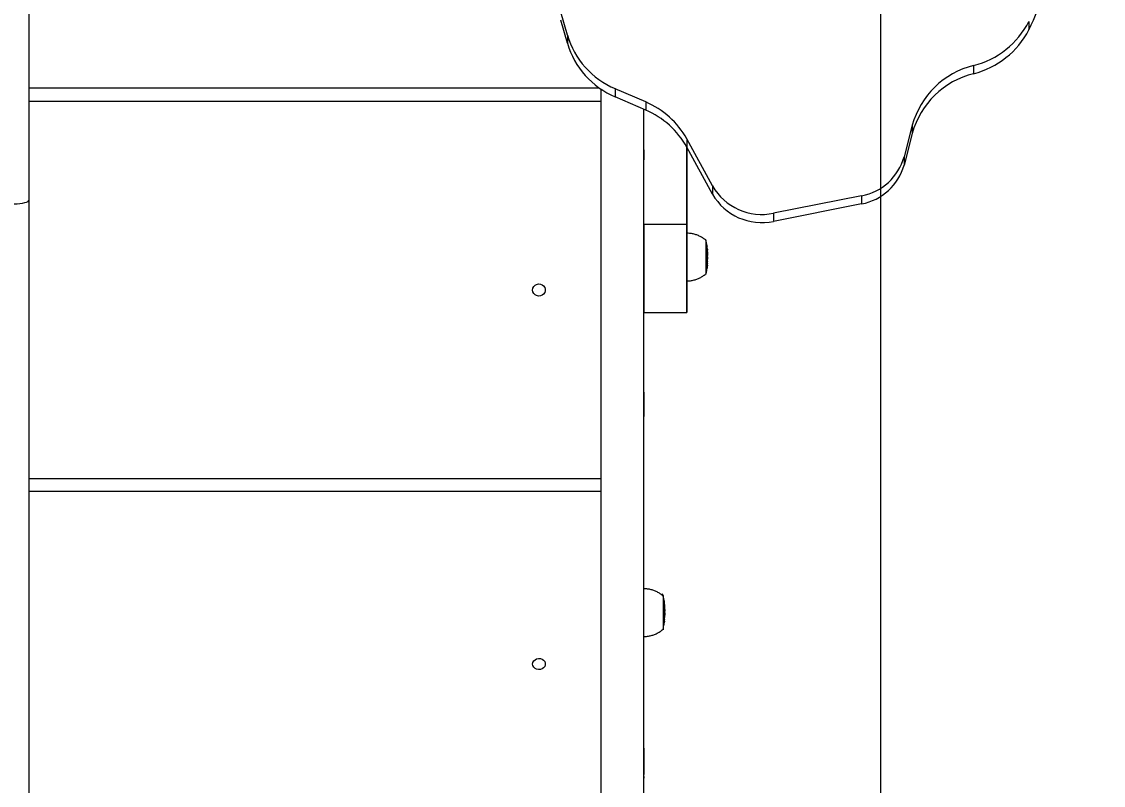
# Model space of a CAD drawing. Header units: millimetres. Extents: x -6431 to 4834, y -6422 to 4807.
# Drawn here: x 2794 to 3475, y -2057 to -1577 of the extents above; entities that cross this region are included whole.
import ezdxf

# ---------------------------------------------------------------- set-up
doc = ezdxf.new("R2010")
doc.units = ezdxf.units.MM
for name, color, linetype in [('DIKOM_ОБЪЕКТ', 7, 'Continuous'), ('DIKOM_РАЗМЕР_ЗОНА', 7, 'Continuous'), ('DIKOM_РАЗМЕР_ОБЪЕКТА', 7, 'Continuous')]:
    doc.layers.add(name, color=color, linetype=linetype)
doc.styles.add('style1', font='arial.ttf', dxfattribs={"width": 0.8})
doc.dimstyles.new('1-50', dxfattribs={"dimtxt": 300, "dimasz": 200, "dimexe": 100, "dimexo": 0, "dimgap": 100, "dimtad": 0, "dimdec": 0, "dimtxsty": 'style1', "dimcen": 0, "dimclrd": 7, "dimclre": 7, "dimadec": 1, "dimazin": 2, "dimtfac": 1, "dimtdec": 0, "dimtmove": 1, "dimatfit": 3, "dimfxl": 0, "dimlwd": 25, "dimlwe": 18, "dimarcsym": 0})

# ---------------------------------------------------------------- blocks, each defined once
blk = doc.blocks.new('*D13')
at = {"layer": 'Defpoints', "color": 0, "transparency": 16777216}
for p in [(-3965.6, 378.37), (3334.4, -1220.38), (3334.4, -3843.38)]:
    blk.add_point(p, dxfattribs=at)
at = {"layer": 'DIKOM_РАЗМЕР_ОБЪЕКТА', "color": 7, "lineweight": 18, "transparency": 16777216}
for p, q in [((-3965.6, 378.37), (-3965.6, -3943.38)), ((3334.4, -1220.38), (3334.4, -3943.38))]:
    blk.add_line(p, q, dxfattribs=at)
at = {"layer": 'DIKOM_РАЗМЕР_ОБЪЕКТА', "color": 7, "lineweight": 25, "transparency": 16777216}
for p, q in [((-3765.6, -3843.38), (-182.11, -3843.38)), ((3134.4, -3843.38), (731.83, -3843.38))]:
    blk.add_line(p, q, dxfattribs=at)
at = {"layer": 'DIKOM_РАЗМЕР_ОБЪЕКТА', "color": 7, "transparency": 16777216}
for points in [[(-3765.6, -3810.04), (-3765.6, -3876.71), (-3965.6, -3843.38)], [(3134.4, -3810.04), (3134.4, -3876.71), (3334.4, -3843.38)]]:
    blk.add_solid(points, dxfattribs=at)
at = {"layer": 'DIKOM_РАЗМЕР_ОБЪЕКТА', "color": 0, "transparency": 16777216, "insert": (274.86, -3843.38), "char_height": 300, "attachment_point": 5, "style": 'style1'}
blk.add_mtext('7300', dxfattribs=at)
blk = doc.blocks.new('*D16')
at = {"layer": 'Defpoints', "color": 0, "transparency": 16777216}
for p in [(-5966.57, 409.56), (4834.4, -963.9), (4834.4, -6224.88)]:
    blk.add_point(p, dxfattribs=at)
at = {"layer": 'DIKOM_РАЗМЕР_ЗОНА', "color": 7, "lineweight": 18, "transparency": 16777216}
for p, q in [((-5966.57, 409.56), (-5966.57, -6324.88)), ((4834.4, -963.9), (4834.4, -6324.88))]:
    blk.add_line(p, q, dxfattribs=at)
at = {"layer": 'DIKOM_РАЗМЕР_ЗОНА', "color": 7, "lineweight": 25, "transparency": 16777216}
for p, q in [((-5766.57, -6224.88), (924.42, -6224.88)), ((4634.4, -6224.88), (2004.2, -6224.88))]:
    blk.add_line(p, q, dxfattribs=at)
at = {"layer": 'DIKOM_РАЗМЕР_ЗОНА', "color": 7, "transparency": 16777216}
for points in [[(-5766.57, -6191.54), (-5766.57, -6258.21), (-5966.57, -6224.88)], [(4634.4, -6191.54), (4634.4, -6258.21), (4834.4, -6224.88)]]:
    blk.add_solid(points, dxfattribs=at)
at = {"layer": 'DIKOM_РАЗМЕР_ЗОНА', "color": 0, "transparency": 16777216, "insert": (1464.31, -6224.88), "char_height": 300, "attachment_point": 5, "style": 'style1'}
blk.add_mtext('10800', dxfattribs=at)

msp = doc.modelspace()

# ---------------------------------------------------------------- linework, layer by layer
at = {"layer": 'DIKOM_ОБЪЕКТ', "color": 7, "linetype": 'Continuous', "lineweight": 15}
for p, q in [((3137.59, -1585.35), (3133.54, -1570.92)), ((3137.59, -1590.49), (3133.54, -1576.06)), ((3427.74, -1576.92), (3427.74, -1582.05)), ((3137.59, -1585.35), (3137.59, -1590.49)), ((3392.96, -1604.51), (3392.96, -1609.64)), ((2799.21, -1618.56), (3157.65, -1618.56)), ((3186.86, -1627.42), (3167.65, -1619.07)), ((3167.65, -1619.07), (3167.65, -1624.2)), ((3186.86, -1632.56), (3167.65, -1624.2)), ((3158.71, -1627.11), (2799.21, -1627.11)), ((3185.71, -1704.57), (3185.71, -1632.06)), ((3186.86, -1627.42), (3186.86, -1632.56)), ((3354.41, -1642.05), (3349.27, -1661.94)), ((3354.41, -1642.05), (3354.41, -1647.19)), ((3228.83, -1680.24), (3212.66, -1650.69)), ((3212.66, -1650.69), (3212.66, -1655.83)), ((3354.41, -1647.19), (3349.27, -1667.07)), ((3185.71, -1661.55), (3185.71, -1658.06)), ((3228.83, -1685.37), (3212.66, -1655.83)), ((3212.71, -1655.92), (3212.71, -1667.49)), ((3212.71, -1655.92), (3212.71, -1704.57)), ((3185.71, -1669.78), (3185.71, -1661.21)), ((3185.71, -1812.94), (3185.71, -1661.21)), ((3185.71, -1672.94), (3185.71, -1661.55)), ((3185.71, -1663.74), (3185.71, -1663.74)), ((3349.27, -1661.94), (3349.27, -1667.07)), ((3185.71, -1672.94), (3185.71, -1669.78)), ((3185.71, -1818.98), (3185.71, -1672.94)), ((3212.71, -1667.49), (3212.71, -1667.49)), ((3212.71, -1699.66), (3212.71, -1685.36)), ((3228.83, -1680.24), (3228.83, -1685.37)), ((3322.53, -1686.34), (3267.22, -1697.38)), ((3322.53, -1686.34), (3322.53, -1691.48)), ((3322.53, -1691.48), (3267.22, -1702.51)), ((3212.71, -1710.01), (3212.71, -1699.58)), ((3267.22, -1697.38), (3267.22, -1702.51)), ((3212.71, -1704.57), (3185.71, -1704.57)), ((3185.71, -1704.57), (3185.71, -1759.75)), ((3224.71, -1714.14), (3224.71, -1735.74)), ((3225.14, -1716.34), (3224.73, -1714.26)), ((3225.31, -1717.66), (3225.33, -1717.66)), ((3225.31, -1717.67), (3225.34, -1717.67)), ((3225.33, -1717.66), (3225.34, -1717.67)), ((3225.34, -1717.67), (3225.4, -1718.14)), ((3225.48, -1718.59), (3225.34, -1717.86)), ((3225.52, -1719.07), (3225.44, -1718.41)), ((3225.57, -1719.88), (3225.53, -1719.07)), ((3225.55, -1719.5), (3225.61, -1720.1)), ((3225.58, -1719.61), (3225.57, -1719.5)), ((3225.61, -1720.1), (3225.61, -1720.11)), ((3225.7, -1721.14), (3225.63, -1720.29)), ((3225.72, -1721.56), (3225.72, -1721.55)), ((3225.74, -1725.21), (3225.76, -1726.35)), ((3225.76, -1724.79), (3225.76, -1725.22)), ((3225.77, -1726.42), (3225.77, -1726.55)), ((3225.32, -1732.46), (3225.29, -1732.53)), ((3225.36, -1732.06), (3225.37, -1732.06)), ((3225.69, -1728.87), (3225.67, -1728.95)), ((3225.69, -1728.49), (3225.72, -1728.41)), ((3212.71, -1747.33), (3212.71, -1739.82)), ((3185.71, -1759.75), (3212.71, -1759.75)), ((3185.71, -1809.78), (3185.71, -1821.17)), ((3185.71, -1812.94), (3185.71, -1821.51)), ((3185.71, -1818.98), (3185.71, -1825.1)), ((3185.71, -1821.51), (3185.71, -1818.98)), ((3185.71, -1824.66), (3185.71, -1821.17)), ((2799.21, -1864.18), (3158.71, -1864.18)), ((3158.71, -1872.31), (2799.21, -1872.31)), ((3185.71, -1900.07), (3185.71, -1895.56)), ((3185.71, -1902.19), (3185.71, -1896.73)), ((3185.71, -1911.37), (3185.71, -1897.96)), ((3185.71, -2036.83), (3185.71, -1897.96)), ((3185.71, -1900.07), (3185.71, -1900.07)), ((3185.71, -1914.47), (3185.71, -1902.19)), ((3185.71, -1914.47), (3185.71, -1911.37)), ((3185.71, -2048.13), (3185.71, -1914.47)), ((3197.71, -1937.69), (3197.71, -1959.29)), ((3198.31, -1940.91), (3198.27, -1940.67)), ((3198.3, -1941.69), (3198.33, -1941.69)), ((3198.3, -1941.7), (3198.34, -1941.7)), ((3198.31, -1940.91), (3198.31, -1940.91)), ((3198.33, -1941.69), (3198.34, -1941.7)), ((3198.34, -1941.7), (3198.46, -1941.93)), ((3198.48, -1942.21), (3198.34, -1942)), ((3198.37, -1941.33), (3198.47, -1942.2)), ((3198.59, -1943.21), (3198.37, -1941.33)), ((3198.45, -1941.97), (3198.5, -1942.44)), ((3198.51, -1942.38), (3198.61, -1944.06)), ((3198.57, -1943.96), (3198.52, -1942.54)), ((3198.69, -1944.72), (3198.61, -1943.45)), ((3198.61, -1944.06), (3198.61, -1944.08)), ((3198.74, -1951.22), (3198.73, -1951.52)), ((3198.75, -1949.17), (3198.77, -1949.91)), ((3198.76, -1948.72), (3198.76, -1949.06)), ((3198.77, -1949.82), (3198.77, -1950.07)), ((3198.68, -1952.53), (3198.67, -1952.75)), ((3198.69, -1952.31), (3198.71, -1952.06)), ((3185.71, -2033.73), (3185.71, -2046.01)), ((3185.71, -2036.83), (3185.71, -2050.24)), ((3185.71, -2051.48), (3185.71, -2046.01)), ((3185.71, -2046.01), (3185.71, -2046.01)), ((3185.71, -2050.24), (3185.71, -2048.13)), ((3185.71, -2051.48), (3185.71, -2051.48))]:
    msp.add_line(p, q, dxfattribs=at)
at = {"layer": 'DIKOM_ОБЪЕКТ', "color": 7, "linetype": 'Continuous', "lineweight": 15, "flags": 128}
for points in [[(3158.71, -1619.3), (3158.71, -1628.24), (3158.71, -1649.76), (3158.71, -1671.19), (3158.71, -1692.54), (3158.71, -1713.79), (3158.71, -1734.94), (3158.71, -1755.99), (3158.71, -1776.92), (3158.71, -1797.73), (3158.71, -1818.43), (3158.71, -1838.99), (3158.71, -1859.43), (3158.71, -1879.72), (3158.71, -1899.87), (3158.71, -1919.87), (3158.71, -1939.72), (3158.71, -1959.41), (3158.71, -1978.93), (3158.71, -1998.28), (3158.71, -2017.46), (3158.71, -2036.45), (3158.71, -2055.26), (3158.71, -2073.89)], [(3185.71, -2073.89), (3185.71, -2055.26), (3185.71, -2036.45), (3185.71, -2017.46), (3185.71, -1998.28), (3185.71, -1978.93), (3185.71, -1959.41), (3185.71, -1939.72), (3185.71, -1919.87), (3185.71, -1899.87), (3185.71, -1879.72), (3185.71, -1859.43), (3185.71, -1838.99), (3185.71, -1818.43), (3185.71, -1797.73), (3185.71, -1776.92), (3185.71, -1755.99), (3185.71, -1734.94), (3185.71, -1713.79), (3185.71, -1692.54), (3185.71, -1671.19), (3185.71, -1649.76), (3185.71, -1632.06)], [(3185.71, -1658.06), (3185.71, -1657.67), (3185.71, -1657.62), (3185.71, -1657.91), (3185.71, -1658.54), (3185.71, -1659.48), (3185.71, -1660.69), (3185.71, -1662.13), (3185.71, -1663.74)], [(3212.71, -1667.49), (3212.71, -1669.63), (3212.71, -1671.51), (3212.71, -1673.11), (3212.71, -1674.39), (3212.71, -1675.33), (3212.71, -1675.92), (3212.71, -1676.14), (3212.71, -1675.98), (3212.71, -1675.45), (3212.71, -1674.57), (3212.71, -1673.34), (3212.71, -1671.79), (3212.71, -1669.95), (3212.71, -1667.85), (3212.71, -1665.54), (3212.71, -1663.04), (3212.71, -1660.42), (3212.71, -1657.72), (3212.71, -1655.92)], [(3212.71, -1685.36), (3212.71, -1680.49), (3212.71, -1675.65), (3212.71, -1670.83), (3212.71, -1666.04), (3212.71, -1661.28), (3212.71, -1656.55), (3212.71, -1655.92)], [(2789.71, -1691.43), (2791.57, -1691.38), (2793.35, -1691.24), (2794.99, -1691.02), (2796.43, -1690.71), (2797.61, -1690.35), (2798.49, -1689.93), (2799.03, -1689.47), (2799.21, -1689)], [(3212.71, -1704.57), (3212.71, -1707.55), (3212.71, -1710.72), (3212.71, -1714.04), (3212.71, -1717.47), (3212.71, -1720.98), (3212.71, -1724.54), (3212.71, -1728.09), (3212.71, -1731.61), (3212.71, -1735.07), (3212.71, -1738.42), (3212.71, -1741.62), (3212.71, -1744.65), (3212.71, -1747.48), (3212.71, -1750.07), (3212.71, -1752.4), (3212.71, -1754.44), (3212.71, -1756.17), (3212.71, -1757.58), (3212.71, -1758.65), (3212.71, -1759.36), (3212.71, -1759.71), (3212.71, -1759.7), (3212.71, -1759.33), (3212.71, -1758.6), (3212.71, -1757.51), (3212.71, -1756.09), (3212.71, -1754.34), (3212.71, -1752.28), (3212.71, -1749.94), (3212.71, -1747.33)], [(3212.71, -1725.65), (3212.71, -1723.35), (3212.71, -1721.09), (3212.71, -1718.92), (3212.71, -1716.9), (3212.71, -1715.06), (3212.71, -1713.45), (3212.71, -1712.12), (3212.71, -1711.08), (3212.71, -1710.37), (3212.71, -1710), (3212.71, -1709.94)], [(3212.71, -1739.94), (3212.71, -1739.79), (3212.71, -1739.28), (3212.71, -1738.44), (3212.71, -1737.29), (3212.71, -1735.84), (3212.71, -1734.14), (3212.71, -1732.22), (3212.71, -1730.13), (3212.71, -1727.93), (3212.71, -1725.65)], [(3115.71, -1745.65), (3115.89, -1744.53), (3116.41, -1743.51), (3117.22, -1742.68), (3118.25, -1742.11), (3119.41, -1741.86), (3120.6, -1741.95), (3121.71, -1742.36), (3122.64, -1743.07), (3123.32, -1744), (3123.67, -1745.08), (3123.67, -1746.21), (3123.32, -1747.29), (3122.64, -1748.23), (3121.71, -1748.93), (3120.6, -1749.34), (3119.41, -1749.43), (3118.25, -1749.18), (3117.22, -1748.61), (3116.41, -1747.78), (3115.89, -1746.76), (3115.71, -1745.65)], [(3185.71, -1933.61), (3185.71, -1926.31), (3185.71, -1917.39), (3185.71, -1908.29), (3185.71, -1899.03), (3185.71, -1889.61), (3185.71, -1880.07), (3185.71, -1870.39), (3185.71, -1860.6), (3185.71, -1850.7), (3185.71, -1840.71), (3185.71, -1830.64), (3185.71, -1820.5), (3185.71, -1810.3), (3185.71, -1800.06), (3185.71, -1789.78), (3185.71, -1779.49), (3185.71, -1769.18), (3185.71, -1759.75)], [(3185.71, -1952.24), (3185.71, -1949.98), (3185.71, -1947.68), (3185.71, -1945.4), (3185.71, -1943.2), (3185.71, -1941.12), (3185.71, -1939.21), (3185.71, -1937.52), (3185.71, -1936.09), (3185.71, -1934.94), (3185.71, -1934.12), (3185.71, -1933.63), (3185.71, -1933.49)], [(3185.71, -1963.49), (3185.71, -1963.42), (3185.71, -1963.04), (3185.71, -1962.31), (3185.71, -1961.26), (3185.71, -1959.91), (3185.71, -1958.29), (3185.71, -1956.44), (3185.71, -1954.41), (3185.71, -1952.24)], [(3185.71, -2057.82), (3185.71, -2054.51), (3185.71, -2050.87), (3185.71, -2046.91), (3185.71, -2042.61), (3185.71, -2038), (3185.71, -2033.08), (3185.71, -2027.84), (3185.71, -2022.31), (3185.71, -2016.48), (3185.71, -2010.36), (3185.71, -2003.96), (3185.71, -1997.29), (3185.71, -1990.35), (3185.71, -1983.15), (3185.71, -1975.71), (3185.71, -1968.02), (3185.71, -1963.52)], [(3115.71, -1980.81), (3115.89, -1979.78), (3116.41, -1978.85), (3117.22, -1978.09), (3118.25, -1977.57), (3119.41, -1977.34), (3120.6, -1977.42), (3121.71, -1977.8), (3122.65, -1978.44), (3123.32, -1979.3), (3123.67, -1980.29), (3123.67, -1981.32), (3123.32, -1982.31), (3122.65, -1983.17), (3121.71, -1983.81), (3120.6, -1984.19), (3119.41, -1984.27), (3118.25, -1984.04), (3117.22, -1983.52), (3116.41, -1982.76), (3115.89, -1981.83), (3115.71, -1980.81)], [(3185.71, -2051.48), (3185.71, -2052.2), (3185.71, -2052.59), (3185.71, -2052.64), (3185.71, -2052.35), (3185.71, -2051.72), (3185.71, -2050.78), (3185.71, -2049.57), (3185.71, -2048.13)]]:
    msp.add_lwpolyline(points, dxfattribs=at)
at = {"layer": 'DIKOM_ОБЪЕКТ', "color": 7, "linetype": 'Continuous', "lineweight": 15}
for centre, radius, start, end in [((3325.48, -1530.18), 114.67, 333.10488, 359.93369), ((3379.61, -1551.95), 54.23, 284.25345, 332.58296), ((3379.6, -1557.08), 54.23, 284.25425, 332.5814), ((3188.21, -1570.47), 52.76, 196.3824, 247.07428), ((3188.21, -1575.6), 52.76, 196.3824, 247.07428), ((3405.75, -1656.2), 53.24, 103.89832, 164.59689), ((3405.75, -1661.33), 53.24, 103.89793, 164.59764), ((3165.76, -1676.76), 53.65, 29.06187, 66.84792), ((3165.76, -1681.89), 53.66, 29.0629, 66.84742), ((3316.5, -1652.88), 34, 280.21651, 344.55118), ((3316.5, -1658.02), 34, 280.21624, 344.55196), ((3259.8, -1662.42), 35.73, 209.91003, 281.98934), ((3259.8, -1667.56), 35.73, 209.90934, 281.98976)]:
    msp.add_arc(centre, radius, start, end, dxfattribs=at)
for points, knots in [([(2799.21, -1689), (2799.21, -1686.87), (2799.21, -1680.69), (2799.21, -1670.54), (2799.21, -1658.56), (2799.21, -1646.69), (2799.21, -1634.93), (2799.21, -1623.28), (2799.21, -1611.75), (2799.21, -1600.35), (2799.21, -1589.09), (2799.21, -1577.98), (2799.21, -1567.01), (2799.21, -1556.2), (2799.21, -1545.56), (2799.21, -1535.08), (2799.21, -1524.79), (2799.21, -1514.68), (2799.21, -1504.76), (2799.21, -1495.04), (2799.21, -1485.52), (2799.21, -1476.21), (2799.21, -1467.12), (2799.21, -1458.24), (2799.21, -1449.6), (2799.21, -1441.18), (2799.21, -1433), (2799.21, -1425.07), (2799.21, -1417.38), (2799.21, -1409.95), (2799.21, -1402.77), (2799.21, -1395.85), (2799.21, -1389.2), (2799.21, -1382.82), (2799.21, -1376.71), (2799.21, -1370.89), (2799.21, -1365.34), (2799.21, -1360.08), (2799.21, -1355.1), (2799.21, -1350.42), (2799.21, -1346.04), (2799.21, -1341.95), (2799.21, -1338.15), (2799.21, -1334.68), (2799.21, -1332.05), (2799.21, -1330.69), (2799.21, -1330.27)], [0, 0, 0, 0, 0.012248, 0.035522, 0.058795, 0.082069, 0.105343, 0.128617, 0.151891, 0.175165, 0.198438, 0.221712, 0.244986, 0.26826, 0.291534, 0.314808, 0.338081, 0.361355, 0.384629, 0.407903, 0.431177, 0.454451, 0.477724, 0.500998, 0.524272, 0.547546, 0.57082, 0.594094, 0.617367, 0.640641, 0.663915, 0.687189, 0.710463, 0.733737, 0.75701, 0.780284, 0.803558, 0.826832, 0.850106, 0.87338, 0.896654, 0.919927, 0.943201, 0.966475, 0.989749, 1, 1, 1, 1]), ([(2799.21, -2513.3), (2799.21, -2511.15), (2799.21, -2504.92), (2799.21, -2494.41), (2799.21, -2481.69), (2799.21, -2468.71), (2799.21, -2455.48), (2799.21, -2442), (2799.21, -2428.28), (2799.21, -2414.32), (2799.21, -2400.12), (2799.21, -2385.68), (2799.21, -2371.02), (2799.21, -2356.12), (2799.21, -2341), (2799.21, -2325.65), (2799.21, -2310.09), (2799.21, -2294.31), (2799.21, -2278.32), (2799.21, -2262.12), (2799.21, -2245.72), (2799.21, -2229.11), (2799.21, -2212.31), (2799.21, -2195.31), (2799.21, -2178.12), (2799.21, -2160.75), (2799.21, -2143.19), (2799.21, -2125.45), (2799.21, -2107.53), (2799.21, -2089.45), (2799.21, -2071.2), (2799.21, -2052.78), (2799.21, -2034.2), (2799.21, -2015.47), (2799.21, -1996.59), (2799.21, -1977.55), (2799.21, -1958.38), (2799.21, -1939.07), (2799.21, -1919.62), (2799.21, -1900.04), (2799.21, -1880.33), (2799.21, -1860.5), (2799.21, -1840.55), (2799.21, -1820.49), (2799.21, -1800.32), (2799.21, -1780.05), (2799.21, -1759.67), (2799.21, -1739.2), (2799.21, -1718.64), (2799.21, -1701.89), (2799.21, -1691.99), (2799.21, -1689)], [0, 0, 0, 0, 0.010974, 0.031824, 0.052675, 0.073526, 0.094377, 0.115227, 0.136078, 0.156929, 0.177779, 0.19863, 0.219481, 0.240332, 0.261182, 0.282033, 0.302884, 0.323734, 0.344585, 0.365436, 0.386287, 0.407137, 0.427988, 0.448839, 0.46969, 0.49054, 0.511391, 0.532242, 0.553093, 0.573943, 0.594794, 0.615645, 0.636495, 0.657346, 0.678197, 0.699048, 0.719898, 0.740749, 0.7616, 0.782451, 0.803301, 0.824152, 0.845003, 0.865853, 0.886704, 0.907555, 0.928406, 0.949256, 0.970107, 0.990958, 1, 1, 1, 1]), ([(3224.8, -1714.53), (3224.77, -1714.5), (3224.22, -1713.96), (3222.95, -1713.08), (3221.02, -1711.92), (3218.92, -1711.01), (3216.72, -1710.37), (3214.64, -1710), (3213.29, -1709.99), (3212.72, -1709.98)], [0, 0, 0, 0, 0.007678, 0.176948, 0.348303, 0.521016, 0.694606, 0.868776, 1, 1, 1, 1]), ([(3225.3, -1717.35), (3225.28, -1717.13), (3225.25, -1716.9), (3225.21, -1716.67), (3225.21, -1716.67)], [0, 0, 0, 0, 0.967863, 1, 1, 1, 1]), ([(3225.25, -1717.23), (3225.27, -1717.2), (3225.29, -1717.17), (3225.28, -1717.13), (3225.28, -1717.13)], [0, 0, 0, 0, 0.783498, 1, 1, 1, 1]), ([(3225.34, -1717.86), (3225.33, -1717.77), (3225.3, -1717.55), (3225.27, -1717.35), (3225.25, -1717.23)], [0, 0, 0, 0, 0.456111, 1, 1, 1, 1]), ([(3225.32, -1717.52), (3225.34, -1717.54), (3225.36, -1717.59), (3225.34, -1717.64), (3225.33, -1717.66)], [0, 0, 0, 0, 0.500176, 1, 1, 1, 1]), ([(3225.63, -1720.59), (3225.62, -1720.47), (3225.6, -1720.23), (3225.58, -1720), (3225.57, -1719.88)], [0, 0, 0, 0, 0.51306, 1, 1, 1, 1]), ([(3225.64, -1720.43), (3225.65, -1720.45), (3225.67, -1720.51), (3225.64, -1720.56), (3225.63, -1720.59)], [0, 0, 0, 0, 0.50008, 1, 1, 1, 1]), ([(3225.74, -1722.86), (3225.74, -1722.65), (3225.73, -1722.27), (3225.71, -1721.77), (3225.7, -1721.39), (3225.7, -1721.16), (3225.7, -1721.12), (3225.7, -1721.1)], [0, 0, 0, 0, 0.225265, 0.41294, 0.600067, 0.800063, 1, 1, 1, 1]), ([(3225.72, -1721.55), (3225.72, -1721.58), (3225.72, -1721.61), (3225.73, -1721.87), (3225.73, -1722.19), (3225.74, -1722.53), (3225.75, -1722.75), (3225.75, -1722.84)], [0, 0, 0, 0, 0.301855, 0.491411, 0.681082, 0.87645, 1, 1, 1, 1]), ([(3225.77, -1723.73), (3225.77, -1723.67), (3225.77, -1723.56), (3225.77, -1723.5), (3225.77, -1723.47), (3225.77, -1723.47), (3225.77, -1723.46), (3225.77, -1723.46), (3225.77, -1723.45), (3225.77, -1723.41), (3225.76, -1723), (3225.77, -1722.5), (3225.73, -1722.05), (3225.73, -1721.96)], [0, 0, 0, 0, 0.146833, 0.263157, 0.321761, 0.353931, 0.362753, 0.367055, 0.370331, 0.376129, 0.422889, 0.888908, 1, 1, 1, 1]), ([(3225.73, -1727.67), (3225.73, -1727.6), (3225.74, -1727.45), (3225.74, -1727.3), (3225.74, -1727.22)], [0, 0, 0, 0, 0.483629, 1, 1, 1, 1]), ([(3225.76, -1724.19), (3225.76, -1724.09), (3225.76, -1723.88), (3225.75, -1723.39), (3225.75, -1723.04), (3225.74, -1722.86)], [0, 0, 0, 0, 0.332472, 0.661545, 1, 1, 1, 1]), ([(3225.74, -1727.22), (3225.75, -1727.21), (3225.76, -1727.18), (3225.76, -1727.15), (3225.76, -1727.14)], [0, 0, 0, 0, 0.498476, 1, 1, 1, 1]), ([(3225.75, -1722.84), (3225.75, -1722.99), (3225.76, -1723.27), (3225.76, -1723.62), (3225.77, -1723.87), (3225.76, -1723.93), (3225.76, -1723.97)], [0, 0, 0, 0, 0.286922, 0.52902, 0.771182, 1, 1, 1, 1]), ([(3225.76, -1725.43), (3225.76, -1725.32), (3225.76, -1725.11), (3225.76, -1724.9), (3225.76, -1724.79)], [0, 0, 0, 0, 0.499816, 1, 1, 1, 1]), ([(3225.76, -1727.14), (3225.76, -1726.63), (3225.77, -1726.06), (3225.76, -1725.49), (3225.76, -1725.43)], [0, 0, 0, 0, 0.896902, 1, 1, 1, 1]), ([(3225.77, -1723.86), (3225.77, -1723.81), (3225.77, -1723.62), (3225.77, -1723.52), (3225.77, -1723.48), (3225.77, -1723.47), (3225.77, -1723.47), (3225.77, -1723.47)], [0, 0, 0, 0, 0.212566, 0.76576, 0.914996, 0.989604, 1, 1, 1, 1]), ([(3225.77, -1724.87), (3225.77, -1724.76), (3225.77, -1724.47), (3225.77, -1724.13), (3225.77, -1723.99), (3225.77, -1723.96)], [0, 0, 0, 0, 0.340291, 0.876265, 1, 1, 1, 1]), ([(3225.77, -1725.22), (3225.77, -1725.2), (3225.77, -1725.01), (3225.77, -1724.62), (3225.77, -1724.33), (3225.77, -1724.19)], [0, 0, 0, 0, 0.056173, 0.575955, 1, 1, 1, 1]), ([(3225.77, -1726.42), (3225.77, -1726.41), (3225.77, -1726.38), (3225.77, -1726.21), (3225.77, -1725.83), (3225.77, -1725.35), (3225.77, -1725.02), (3225.77, -1724.87)], [0, 0, 0, 0, 0.088015, 0.322565, 0.566761, 0.810369, 1, 1, 1, 1]), ([(3224.71, -1735.7), (3224.76, -1735.49), (3224.99, -1734.57), (3225.18, -1733.49), (3225.3, -1732.62), (3225.32, -1732.46)], [0, 0, 0, 0, 0.201842, 0.85769, 1, 1, 1, 1]), ([(3225.29, -1732.53), (3225.32, -1732.33), (3225.38, -1731.92), (3225.43, -1731.52), (3225.45, -1731.32)], [0, 0, 0, 0, 0.51228, 1, 1, 1, 1]), ([(3225.47, -1731.31), (3225.45, -1731.43), (3225.42, -1731.68), (3225.39, -1731.93), (3225.37, -1732.06)], [0, 0, 0, 0, 0.488374, 1, 1, 1, 1]), ([(3225.38, -1732.01), (3225.44, -1731.61), (3225.52, -1731.07), (3225.56, -1730.53), (3225.57, -1730.39)], [0, 0, 0, 0, 0.7436, 1, 1, 1, 1]), ([(3225.45, -1731.32), (3225.48, -1731.12), (3225.52, -1730.78), (3225.56, -1730.33), (3225.6, -1729.98), (3225.63, -1729.71), (3225.65, -1729.57), (3225.65, -1729.55), (3225.65, -1729.55)], [0, 0, 0, 0, 0.216677, 0.358823, 0.501, 0.68799, 0.880694, 1, 1, 1, 1]), ([(3225.61, -1730), (3225.61, -1730.02), (3225.61, -1730.04), (3225.59, -1730.24), (3225.56, -1730.45), (3225.53, -1730.75), (3225.5, -1731.04), (3225.47, -1731.23), (3225.47, -1731.31)], [0, 0, 0, 0, 0.27868, 0.44667, 0.583242, 0.720484, 0.895581, 1, 1, 1, 1]), ([(3225.61, -1730), (3225.61, -1730), (3225.61, -1729.99), (3225.61, -1730), (3225.61, -1730)], [0, 0, 0, 0, 0.169042, 1, 1, 1, 1]), ([(3225.65, -1729.51), (3225.65, -1729.46), (3225.67, -1729.33), (3225.67, -1729.2), (3225.68, -1729.11)], [0, 0, 0, 0, 0.351052, 1, 1, 1, 1]), ([(3225.67, -1728.95), (3225.67, -1728.87), (3225.68, -1728.72), (3225.69, -1728.57), (3225.69, -1728.49)], [0, 0, 0, 0, 0.476053, 1, 1, 1, 1]), ([(3225.71, -1728.41), (3225.72, -1728.3), (3225.74, -1728.02), (3225.74, -1727.75), (3225.75, -1727.59)], [0, 0, 0, 0, 0.420943, 1, 1, 1, 1]), ([(3225.73, -1727.51), (3225.74, -1727.54), (3225.76, -1727.59), (3225.74, -1727.65), (3225.73, -1727.67)], [0, 0, 0, 0, 0.500087, 1, 1, 1, 1]), ([(3212.71, -1739.92), (3212.85, -1739.93), (3213.8, -1739.97), (3215.53, -1739.74), (3217.81, -1739.24), (3219.94, -1738.47), (3221.9, -1737.48), (3223.49, -1736.46), (3224.37, -1735.71), (3224.7, -1735.42)], [0, 0, 0, 0, 0.033742, 0.217874, 0.396014, 0.568669, 0.736108, 0.898423, 1, 1, 1, 1]), ([(3197.72, -1937.99), (3197.14, -1937.53), (3195.97, -1936.59), (3194.01, -1935.46), (3191.92, -1934.55), (3189.72, -1933.92), (3187.64, -1933.54), (3186.29, -1933.53), (3185.71, -1933.52)], [0, 0, 0, 0, 0.169761, 0.342551, 0.516707, 0.691746, 0.86737, 1, 1, 1, 1]), ([(3198.27, -1940.67), (3198.17, -1940.02), (3197.97, -1938.69), (3197.62, -1937.4), (3197.44, -1936.74)], [0, 0, 0, 0, 0.490147, 1, 1, 1, 1]), ([(3198.25, -1941.39), (3198.27, -1941.25), (3198.3, -1940.96), (3198.27, -1940.66), (3198.26, -1940.52)], [0, 0, 0, 0, 0.500169, 1, 1, 1, 1]), ([(3198.34, -1942), (3198.33, -1941.91), (3198.3, -1941.71), (3198.27, -1941.5), (3198.25, -1941.39)], [0, 0, 0, 0, 0.456178, 1, 1, 1, 1]), ([(3198.26, -1940.52), (3198.27, -1940.6), (3198.29, -1940.75), (3198.32, -1940.89), (3198.32, -1940.96)], [0, 0, 0, 0, 0.563052, 1, 1, 1, 1]), ([(3198.32, -1940.96), (3198.34, -1941.08), (3198.36, -1941.32), (3198.34, -1941.57), (3198.33, -1941.69)], [0, 0, 0, 0, 0.500181, 1, 1, 1, 1]), ([(3198.46, -1941.93), (3198.47, -1942.01), (3198.48, -1942.15), (3198.5, -1942.3), (3198.51, -1942.38)], [0, 0, 0, 0, 0.50201, 1, 1, 1, 1]), ([(3198.49, -1942.25), (3198.49, -1942.24), (3198.49, -1942.23), (3198.48, -1942.22), (3198.48, -1942.21), (3198.48, -1942.21)], [0, 0, 0, 0, 0.499973, 0.749992, 1, 1, 1, 1]), ([(3198.49, -1942.26), (3198.49, -1942.26), (3198.49, -1942.26), (3198.49, -1942.25), (3198.49, -1942.25)], [0, 0, 0, 0, 0.541396, 1, 1, 1, 1]), ([(3198.52, -1942.54), (3198.51, -1942.49), (3198.51, -1942.42), (3198.5, -1942.33), (3198.5, -1942.28), (3198.49, -1942.26)], [0, 0, 0, 0, 0.499649, 0.749704, 1, 1, 1, 1]), ([(3198.63, -1944.65), (3198.62, -1944.53), (3198.6, -1944.3), (3198.58, -1944.08), (3198.57, -1943.96)], [0, 0, 0, 0, 0.513037, 1, 1, 1, 1]), ([(3198.61, -1943.43), (3198.61, -1943.41), (3198.61, -1943.34), (3198.6, -1943.27), (3198.59, -1943.21)], [0, 0, 0, 0, 0.230246, 1, 1, 1, 1]), ([(3198.65, -1944.07), (3198.66, -1944.12), (3198.67, -1944.31), (3198.65, -1944.5), (3198.63, -1944.65)], [0, 0, 0, 0, 0.241928, 1, 1, 1, 1]), ([(3198.7, -1944.78), (3198.7, -1944.73), (3198.7, -1944.65), (3198.71, -1944.83), (3198.71, -1944.9)], [0, 0, 0, 0, 0.601501, 1, 1, 1, 1]), ([(3198.74, -1946.86), (3198.74, -1946.65), (3198.73, -1946.27), (3198.71, -1945.73), (3198.7, -1945.29), (3198.7, -1944.95), (3198.7, -1944.84), (3198.7, -1944.78)], [0, 0, 0, 0, 0.225315, 0.412957, 0.600116, 0.800075, 1, 1, 1, 1]), ([(3198.71, -1952.12), (3198.72, -1951.89), (3198.74, -1951.59), (3198.74, -1951.29), (3198.75, -1951.22)], [0, 0, 0, 0, 0.753152, 1, 1, 1, 1]), ([(3198.73, -1945.27), (3198.73, -1945.24), (3198.72, -1945.15), (3198.72, -1945.15), (3198.72, -1945.2), (3198.72, -1945.22)], [0, 0, 0, 0, 0.189969, 0.668278, 1, 1, 1, 1]), ([(3198.72, -1945.22), (3198.72, -1945.29), (3198.72, -1945.4), (3198.73, -1945.73), (3198.73, -1946.09), (3198.74, -1946.45), (3198.75, -1946.67), (3198.75, -1946.75)], [0, 0, 0, 0, 0.301815, 0.491443, 0.681097, 0.876363, 1, 1, 1, 1]), ([(3198.77, -1947.13), (3198.77, -1947.09), (3198.77, -1947.03), (3198.77, -1947.02), (3198.77, -1947.01), (3198.77, -1947.01), (3198.77, -1947), (3198.77, -1947), (3198.77, -1946.99), (3198.77, -1946.97), (3198.77, -1946.91), (3198.76, -1946.68), (3198.76, -1946.13), (3198.74, -1945.6), (3198.73, -1945.27)], [0, 0, 0, 0, 0.150833, 0.211292, 0.229508, 0.238284, 0.243282, 0.246483, 0.249876, 0.258316, 0.27738, 0.317305, 0.559222, 1, 1, 1, 1]), ([(3198.73, -1951.52), (3198.73, -1951.44), (3198.74, -1951.3), (3198.74, -1951.15), (3198.74, -1951.08)], [0, 0, 0, 0, 0.48377, 1, 1, 1, 1]), ([(3198.77, -1948.01), (3198.76, -1947.94), (3198.76, -1947.79), (3198.75, -1947.37), (3198.75, -1947.03), (3198.74, -1946.86)], [0, 0, 0, 0, 0.334678, 0.662699, 1, 1, 1, 1]), ([(3198.74, -1951.08), (3198.75, -1951.01), (3198.76, -1950.9), (3198.76, -1950.79), (3198.76, -1950.75)], [0, 0, 0, 0, 0.640826, 1, 1, 1, 1]), ([(3198.75, -1946.75), (3198.75, -1946.9), (3198.76, -1947.16), (3198.76, -1947.46), (3198.77, -1947.63), (3198.76, -1947.68), (3198.76, -1947.66), (3198.76, -1947.66)], [0, 0, 0, 0, 0.285389, 0.526328, 0.767308, 0.995005, 1, 1, 1, 1]), ([(3198.76, -1949.34), (3198.76, -1949.24), (3198.76, -1949.03), (3198.76, -1948.82), (3198.76, -1948.72)], [0, 0, 0, 0, 0.499797, 1, 1, 1, 1]), ([(3198.76, -1950.43), (3198.76, -1950.11), (3198.77, -1949.75), (3198.76, -1949.39), (3198.76, -1949.34)], [0, 0, 0, 0, 0.8752, 1, 1, 1, 1]), ([(3198.77, -1947.62), (3198.77, -1947.49), (3198.77, -1947.22), (3198.77, -1947.06), (3198.77, -1947.02), (3198.77, -1947.02), (3198.77, -1947.02), (3198.77, -1947.02)], [0, 0, 0, 0, 0.39883, 0.821121, 0.935099, 0.992063, 1, 1, 1, 1]), ([(3198.77, -1948.12), (3198.77, -1948.01), (3198.77, -1947.73), (3198.77, -1947.43), (3198.77, -1947.32), (3198.77, -1947.3)], [0, 0, 0, 0, 0.340233, 0.876304, 1, 1, 1, 1]), ([(3198.77, -1949.06), (3198.77, -1948.95), (3198.77, -1948.66), (3198.77, -1948.27), (3198.77, -1948.06), (3198.77, -1948.01)], [0, 0, 0, 0, 0.348043, 0.858978, 1, 1, 1, 1]), ([(3198.77, -1949.93), (3198.77, -1949.9), (3198.77, -1949.84), (3198.77, -1949.49), (3198.77, -1949.08), (3198.77, -1948.78), (3198.77, -1948.68)], [0, 0, 0, 0, 0.231934, 0.536898, 0.831696, 1, 1, 1, 1]), ([(3197.73, -1959.13), (3197.8, -1958.84), (3198.01, -1958), (3198.14, -1957.15), (3198.23, -1956.6)], [0, 0, 0, 0, 0.347284, 1, 1, 1, 1]), ([(3198.29, -1956.22), (3198.32, -1956.02), (3198.38, -1955.63), (3198.43, -1955.24), (3198.45, -1955.05)], [0, 0, 0, 0, 0.512247, 1, 1, 1, 1]), ([(3198.45, -1955.05), (3198.48, -1954.85), (3198.52, -1954.53), (3198.56, -1954.06), (3198.59, -1953.75), (3198.61, -1953.61), (3198.61, -1953.57)], [0, 0, 0, 0, 0.379203, 0.628028, 0.876706, 1, 1, 1, 1]), ([(3198.58, -1953.85), (3198.58, -1953.86), (3198.58, -1953.92), (3198.56, -1954.09), (3198.53, -1954.4), (3198.5, -1954.69), (3198.47, -1954.88), (3198.47, -1954.95)], [0, 0, 0, 0, 0.002494, 0.248647, 0.495983, 0.811644, 1, 1, 1, 1]), ([(3198.57, -1953.94), (3198.61, -1953.53), (3198.66, -1953.06), (3198.68, -1952.58), (3198.68, -1952.53)], [0, 0, 0, 0, 0.892378, 1, 1, 1, 1]), ([(3198.67, -1952.75), (3198.67, -1952.68), (3198.68, -1952.53), (3198.69, -1952.38), (3198.69, -1952.31)], [0, 0, 0, 0, 0.47624, 1, 1, 1, 1]), ([(3185.71, -1963.46), (3185.86, -1963.47), (3186.81, -1963.51), (3188.53, -1963.28), (3190.81, -1962.79), (3192.94, -1962.01), (3194.9, -1961.02), (3196.52, -1959.98), (3197.42, -1959.21), (3197.78, -1958.9)], [0, 0, 0, 0, 0.033378, 0.216093, 0.392881, 0.564226, 0.730394, 0.891473, 1, 1, 1, 1])]:
    msp.add_open_spline(points, degree=3, knots=knots, dxfattribs=at)

# ---------------------------------------------------------------- dimensions: what is measured, and where the dimension line sits
at = {"layer": 'DIKOM_РАЗМЕР_ЗОНА'}
dim = msp.add_linear_dim(base=(4834.4, -6224.88), p1=(-5966.57, 409.56), p2=(4834.4, -963.9), text='10800', dimstyle='1-50', override={"dimscale": 1, "dimtix": 0, "dimtofl": 1, "dimtmove": 1, "dimatfit": 3}, dxfattribs=at)
dim.commit()
dim.dimension.update_dxf_attribs({"geometry": '*D16', "text_midpoint": (1464.31, -6224.88), "dimtype": 160})
at = {"layer": 'DIKOM_РАЗМЕР_ОБЪЕКТА'}
dim = msp.add_linear_dim(base=(3334.4, -3843.38), p1=(-3965.6, 378.37), p2=(3334.4, -1220.38), dimstyle='1-50', override={"dimscale": 1, "dimtix": 0, "dimtofl": 1, "dimtmove": 1, "dimatfit": 3}, dxfattribs=at)
dim.commit()
dim.dimension.update_dxf_attribs({"geometry": '*D13', "text_midpoint": (274.86, -3843.38), "dimtype": 160})

doc.saveas('drawing.dxf')
